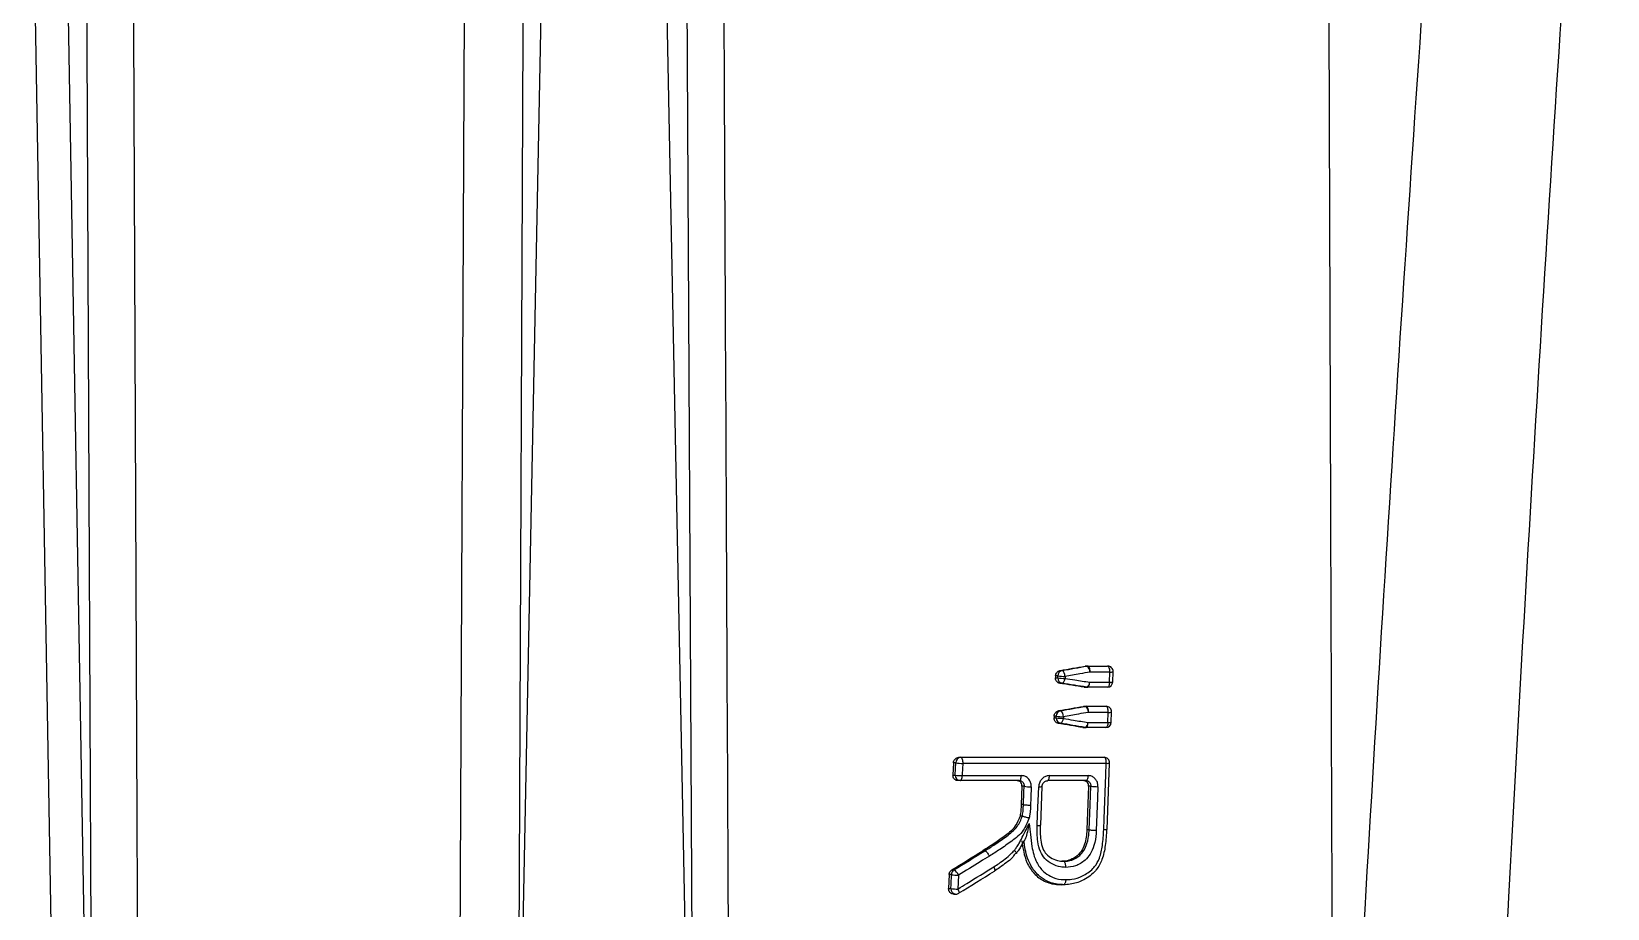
# Model space of a CAD drawing. Extents: x 8 to 113, y 1 to 87.
# Drawn here: x 49.089 to 50.517, y 20.993 to 21.788 of the extents above; entities that cross this region are included whole.
import ezdxf

# ---------------------------------------------------------------- set-up
doc = ezdxf.new("R2010")
doc.units = 0
doc.header["$MEASUREMENT"] = 0
doc.layers.add('OBJECT', color=7, linetype='CONTINUOUS')

msp = doc.modelspace()

# ---------------------------------------------------------------- linework, layer by layer
at = {"layer": 'OBJECT'}
for p, q in [((49.5655, 22.5597), (49.5297, 20.7587)), ((49.6897, 20.5486), (49.65, 22.5583)), ((49.6897, 20.5486), (49.6813, 22.1404)), ((49.0888, 22.0006), (49.12, 20.1754)), ((49.1451, 20.469), (49.1204, 21.9142)), ((50.0171, 21.204), (50.0171, 21.2022)), ((50.0191, 21.204), (50.0171, 21.204)), ((50.0171, 21.2022), (50.0191, 21.2022)), ((50.0212, 21.2089), (50.023, 21.2089)), ((50.0438, 21.2128), (50.0445, 21.2129)), ((50.0456, 21.2128), (50.0438, 21.2128)), ((50.0445, 21.2129), (50.0463, 21.2129)), ((50.0463, 21.2129), (50.0642, 21.2129)), ((50.0662, 21.2074), (50.0483, 21.2074)), ((50.0659, 21.1982), (50.0662, 21.2074)), ((50.0689, 21.1985), (50.0692, 21.2077)), ((50.023, 21.1973), (50.0208, 21.1973)), ((50.0438, 21.1937), (50.0431, 21.1937)), ((50.0431, 21.1937), (50.0453, 21.1937)), ((50.0459, 21.1937), (50.0438, 21.1937)), ((50.0639, 21.1937), (50.0459, 21.1937)), ((50.0479, 21.1982), (50.0659, 21.1982)), ((50.0198, 21.1724), (50.0216, 21.1724)), ((50.0424, 21.1763), (50.0431, 21.1764)), ((50.0442, 21.1763), (50.0424, 21.1763)), ((50.0431, 21.1764), (50.0449, 21.1764)), ((50.0449, 21.1764), (50.0628, 21.1764)), ((50.0157, 21.1675), (50.0157, 21.1659)), ((50.0177, 21.1675), (50.0157, 21.1675)), ((50.0157, 21.1659), (50.0177, 21.1659)), ((50.0215, 21.161), (50.0194, 21.161)), ((50.0424, 21.1571), (50.0417, 21.1572)), ((50.0417, 21.1572), (50.0438, 21.1572)), ((50.0465, 21.1617), (50.0645, 21.1617)), ((50.0648, 21.1709), (50.0468, 21.1709)), ((50.0645, 21.1617), (50.0648, 21.1709)), ((50.0675, 21.1619), (50.0678, 21.1712)), ((50.0445, 21.1571), (50.0424, 21.1571)), ((50.0625, 21.1571), (50.0445, 21.1571)), ((49.9294, 21.1302), (49.9311, 21.1302)), ((49.9311, 21.1302), (50.061, 21.1302)), ((49.9245, 21.1252), (49.924, 21.1141)), ((49.9266, 21.1252), (49.9245, 21.1252)), ((50.063, 21.1247), (49.9329, 21.1247)), ((50.0637, 21.0649), (50.066, 21.125)), ((49.924, 21.1141), (49.9261, 21.1141)), ((49.9307, 21.1091), (49.9286, 21.1091)), ((49.9842, 21.1091), (49.9307, 21.1091)), ((49.9325, 21.1136), (49.9861, 21.1136)), ((49.9865, 21.1041), (49.9859, 21.0874)), ((49.9886, 21.1041), (49.9865, 21.1041)), ((50.0036, 21.0687), (50.0049, 21.1039)), ((50.0447, 21.1091), (50.0096, 21.1091)), ((50.0115, 21.1136), (50.0467, 21.1136)), ((50.047, 21.1041), (50.0454, 21.0644)), ((50.0489, 21.1041), (50.047, 21.1041)), ((49.9879, 21.0874), (49.9859, 21.0874)), ((49.9868, 21.077), (49.9849, 21.077)), ((49.9868, 21.077), (49.9869, 21.077)), ((50.0035, 21.0687), (50.0036, 21.0687)), ((50.0474, 21.0644), (50.0454, 21.0644)), ((50.0474, 21.0644), (50.0474, 21.0644)), ((50.0637, 21.0649), (50.0637, 21.065)), ((49.9529, 21.0455), (49.9511, 21.0455)), ((49.9529, 21.0455), (49.9529, 21.0455)), ((50.0244, 21.036), (50.0244, 21.036)), ((49.9206, 21.0239), (49.9201, 21.0113)), ((49.9227, 21.0239), (49.9206, 21.0239)), ((49.923, 21.0282), (49.9249, 21.0282)), ((49.929, 21.0235), (49.9285, 21.0109)), ((50.0244, 21.0148), (50.0222, 21.0148)), ((49.9201, 21.0113), (49.9222, 21.0113)), ((49.9246, 21.0063), (49.9268, 21.0063))]:
    msp.add_line(p, q, dxfattribs=at)
at = {"layer": 'OBJECT', "flags": 128}
for points in [[(49.4757, 20.5742), (49.4761, 20.6639), (49.4777, 21.0226), (49.481, 21.7389), (49.4825, 22.0665)], [(49.5353, 22.0628), (49.5295, 20.7501), (49.5295, 20.7445)], [(49.1806, 21.9525), (49.181, 21.8628), (49.1825, 21.5041), (49.1864, 20.5742)], [(49.1446, 20.5702), (49.1411, 21.3722), (49.1387, 21.9084)], [(50.0483, 21.2074), (50.0483, 21.2085), (50.0482, 21.2095), (50.048, 21.2104), (50.0478, 21.2113), (50.0475, 21.212), (50.0471, 21.2125), (50.0467, 21.2128), (50.0463, 21.2129)], [(50.0662, 21.2074), (50.0662, 21.2085), (50.0661, 21.2095), (50.066, 21.2104), (50.0657, 21.2113), (50.0654, 21.212), (50.065, 21.2125), (50.0646, 21.2128), (50.0642, 21.2129)], [(50.0459, 21.1937), (50.0463, 21.1938), (50.0466, 21.194), (50.0469, 21.1944), (50.0472, 21.195), (50.0475, 21.1957), (50.0477, 21.1964), (50.0478, 21.1973), (50.0479, 21.1982)], [(50.0659, 21.1982), (50.0658, 21.1973), (50.0657, 21.1964), (50.0655, 21.1957), (50.0652, 21.195), (50.0649, 21.1944), (50.0646, 21.194), (50.0642, 21.1938), (50.0639, 21.1937)], [(50.0468, 21.1709), (50.0468, 21.1719), (50.0468, 21.1729), (50.0466, 21.1739), (50.0463, 21.1747), (50.046, 21.1754), (50.0457, 21.1759), (50.0453, 21.1763), (50.0449, 21.1764)], [(50.0648, 21.1709), (50.0648, 21.1719), (50.0647, 21.1729), (50.0645, 21.1739), (50.0643, 21.1747), (50.064, 21.1754), (50.0636, 21.1759), (50.0632, 21.1763), (50.0628, 21.1764)], [(50.0445, 21.1571), (50.0449, 21.1572), (50.0452, 21.1575), (50.0456, 21.1579), (50.0459, 21.1584), (50.0461, 21.1591), (50.0463, 21.1599), (50.0464, 21.1608), (50.0465, 21.1617)], [(50.0645, 21.1617), (50.0644, 21.1608), (50.0643, 21.1599), (50.0641, 21.1591), (50.0638, 21.1584), (50.0635, 21.1579), (50.0632, 21.1575), (50.0628, 21.1572), (50.0625, 21.1571)], [(49.9311, 21.1302), (49.9315, 21.1301), (49.9319, 21.1298), (49.9322, 21.1293), (49.9324, 21.1286), (49.9327, 21.1277), (49.9328, 21.1268), (49.9329, 21.1258), (49.9329, 21.1247)], [(50.063, 21.1247), (50.063, 21.1258), (50.0629, 21.1268), (50.0628, 21.1277), (50.0625, 21.1286), (50.0622, 21.1293), (50.0619, 21.1298), (50.0615, 21.1301), (50.061, 21.1302)], [(49.9261, 21.1141), (49.9264, 21.1201), (49.9266, 21.1252)], [(49.9329, 21.1247), (49.9325, 21.1148), (49.9325, 21.1136)], [(50.0607, 21.0647), (50.0611, 21.0746), (50.0626, 21.1144), (50.063, 21.1247)], [(49.9307, 21.1091), (49.931, 21.1091), (49.9313, 21.1094), (49.9316, 21.1098), (49.9319, 21.1104), (49.9321, 21.111), (49.9323, 21.1118), (49.9324, 21.1127), (49.9325, 21.1136)], [(49.9842, 21.1091), (49.9846, 21.1091), (49.9849, 21.1094), (49.9852, 21.1098), (49.9855, 21.1104), (49.9857, 21.111), (49.9859, 21.1118), (49.986, 21.1127), (49.9861, 21.1136)], [(49.9879, 21.0874), (49.9884, 21.0987), (49.9886, 21.1041)], [(49.995, 21.1036), (49.9946, 21.0936), (49.9944, 21.0869)], [(50.0004, 21.0684), (50.0008, 21.0783), (50.0018, 21.1036)], [(50.0096, 21.1091), (50.0099, 21.1091), (50.0103, 21.1094), (50.0106, 21.1098), (50.0109, 21.1104), (50.0111, 21.111), (50.0113, 21.1118), (50.0114, 21.1127), (50.0115, 21.1136)], [(50.0447, 21.1091), (50.0451, 21.1091), (50.0454, 21.1094), (50.0458, 21.1098), (50.046, 21.1104), (50.0463, 21.111), (50.0465, 21.1118), (50.0466, 21.1127), (50.0467, 21.1136)], [(50.0474, 21.0644), (50.0483, 21.0872), (50.0489, 21.1041)], [(50.0555, 21.1036), (50.0551, 21.0936), (50.054, 21.0639)], [(49.9222, 21.0113), (49.9223, 21.0151), (49.9227, 21.0239)], [(49.9285, 21.0109), (49.9289, 21.0101), (49.9292, 21.0093), (49.9294, 21.0086), (49.9296, 21.008), (49.9296, 21.0076), (49.9295, 21.0072), (49.9294, 21.0071)]]:
    msp.add_lwpolyline(points, dxfattribs=at)
at = {"layer": 'OBJECT'}
for centre, radius, start, end in [((50.024, 21.2041), 0.00489, 102.2443, 181.8508), ((50.0251, 21.2407), 0.0372, 260.7644, 270.7969), ((50.025, 21.2389), 0.0372, 260.7643, 270.7969), ((50.0239, 21.202), 0.00488, 178.095, 258.7304), ((50.0195, 21.2039), 0.00611, 356.4559, 55.5076), ((50.0206, 21.2016), 0.00501, 299.1671, 1.1196), ((50.0463, 21.2087), 0.00417, 89.969, 100.0962), ((50.0422, 21.2078), 0.00604, 356.3186, 56.3625), ((50.0642, 21.2079), 0.005, 357.7948, 90), ((50.067, 21.2148), 0.00737, 263.5983, 287.2964), ((50.0429, 21.1981), 0.00497, 298.3953, 1.0843), ((50.0459, 21.198), 0.00432, 261.132, 269.9127), ((50.0639, 21.1987), 0.005, 270, 357.7948), ((50.0667, 21.2055), 0.00736, 263.5809, 287.3134), ((50.0226, 21.1677), 0.00489, 102.0786, 181.8452), ((50.0181, 21.1674), 0.00609, 356.2574, 55.4505), ((50.0449, 21.1722), 0.00414, 89.947, 99.939), ((50.0408, 21.1713), 0.00602, 356.1088, 56.318), ((50.0628, 21.1714), 0.005, 357.7948, 90), ((50.0237, 21.2041), 0.0371, 260.7487, 270.8124), ((50.0236, 21.2027), 0.0372, 260.7643, 270.7969), ((50.0226, 21.1658), 0.00489, 178.1339, 258.1272), ((50.0191, 21.1654), 0.00505, 298.8695, 0.444), ((50.0415, 21.1616), 0.00501, 298.0656, 0.4458), ((50.0445, 21.1614), 0.00423, 260.3532, 269.948), ((50.0625, 21.1621), 0.005, 270, 357.7948), ((50.0653, 21.169), 0.00736, 263.5809, 287.3134), ((50.0656, 21.1782), 0.00736, 263.5798, 287.3148), ((49.9314, 21.1254), 0.0048, 92.5969, 182.3837), ((50.061, 21.1252), 0.005, 357.7948, 90), ((49.9325, 21.1611), 0.0364, 260.6607, 270.6551), ((50.0639, 21.1321), 0.00736, 263.5796, 287.3148), ((49.932, 21.1502), 0.0366, 260.7, 270.6368), ((49.9309, 21.1139), 0.0048, 177.6168, 267.4025), ((49.9945, 21.1406), 0.0371, 260.7497, 270.7456), ((50.0027, 21.1111), 0.00758, 263.3696, 287.3028), ((50.0549, 21.1411), 0.0375, 260.7994, 270.8429), ((49.9278, 21.024), 0.0051, 123.9163, 180.8317), ((49.9286, 21.0602), 0.0368, 260.7139, 270.6007), ((49.9196, 21.0196), 0.0102, 22.339, 58.356), ((49.9281, 21.0474), 0.0366, 260.6986, 270.637), ((49.927, 21.0111), 0.0048, 177.6148, 267.4046), ((49.9268, 21.0113), 0.005, 270, 301.7216)]:
    msp.add_arc(centre, radius, start, end, dxfattribs=at)
for centre, major_axis, ratio, start_param, end_param in [((49.0451, 21.2236), (2.6509, 0.3952), 0.063376, 5.079992, 5.089177), ((49.0445, 21.2235), (2.6554, 0.3959), 0.063376, 5.080325, 5.089494), ((48.9732, 21.1954), (2.6483, -0.3541), 0.057118, 1.162583, 1.171758), ((48.9725, 21.1956), (2.6537, -0.3548), 0.057118, 1.162293, 1.171449), ((49.0443, 21.1868), (2.6474, 0.3871), 0.062209, 5.080628, 5.089822), ((49.0437, 21.1867), (2.6518, 0.3877), 0.062209, 5.080956, 5.090134), ((48.9709, 21.1594), (2.6448, -0.379), 0.061039, 1.162722, 1.171918), ((48.9701, 21.1596), (2.6502, -0.3798), 0.061039, 1.162412, 1.171589), ((49.1452, 21.2042), (2.6349, 1.4893), 0.180526, 4.908785, 4.919875), ((49.1431, 21.2028), (2.6392, 1.4917), 0.180526, 4.909841, 4.920912), ((49.1487, 21.1834), (2.6379, 1.5023), 0.181182, 4.908265, 4.921098)]:
    msp.add_ellipse(centre, major_axis=major_axis, ratio=ratio, start_param=start_param, end_param=end_param, dxfattribs=at)
for points, knots in [([(50.2694, 20.4867), (50.2685, 20.7631), (50.2664, 21.4202), (50.2641, 22.0774), (50.2628, 22.4583)], [0, 0, 0, 0, 0.420546, 1, 1, 1, 1]), ([(50.2694, 20.4867), (50.2796, 20.6725), (50.2993, 21.0344), (50.3333, 21.5768), (50.3659, 22.046), (50.3891, 22.338), (50.3981, 22.4512)], [0, 0, 0, 0, 0.285843, 0.557027, 0.828259, 1, 1, 1, 1]), ([(50.5173, 22.3857), (50.5094, 22.2803), (50.4878, 21.9963), (50.4576, 21.5352), (50.4208, 20.9009), (50.4002, 20.4495), (50.3877, 20.1735)], [0, 0, 0, 0, 0.141609, 0.381809, 0.622074, 1, 1, 1, 1]), ([(49.7146, 22.1447), (49.7149, 22.1), (49.7174, 21.5694), (49.7199, 21.0388), (49.7223, 20.5529)], [0, 0, 0, 0, 0.084293, 1, 1, 1, 1]), ([(50.0171, 21.204), (50.0172, 21.2045), (50.0173, 21.2057), (50.0182, 21.2072), (50.0194, 21.2083), (50.0205, 21.2088), (50.0211, 21.2089), (50.0212, 21.2089)], [0, 0, 0, 0, 0.240674, 0.481304, 0.721686, 0.961125, 1, 1, 1, 1]), ([(50.0208, 21.1973), (50.0203, 21.1974), (50.0193, 21.1977), (50.0181, 21.1987), (50.0173, 21.2001), (50.017, 21.2014), (50.0171, 21.2021), (50.0171, 21.2022)], [0, 0, 0, 0, 0.235084, 0.470172, 0.705634, 0.942138, 1, 1, 1, 1]), ([(50.0191, 21.2022), (50.0191, 21.2026), (50.0191, 21.2032), (50.0191, 21.2038), (50.0191, 21.204)], [0, 0, 0, 0, 0.74798, 1, 1, 1, 1]), ([(50.0483, 21.2074), (50.0452, 21.2069), (50.0377, 21.2056), (50.0301, 21.2043), (50.0256, 21.2035)], [0, 0, 0, 0, 0.404674, 1, 1, 1, 1]), ([(50.0256, 21.2035), (50.0256, 21.2033), (50.0256, 21.2028), (50.0256, 21.2022), (50.0256, 21.2017)], [0, 0, 0, 0, 0.251989, 1, 1, 1, 1]), ([(50.0256, 21.2017), (50.0286, 21.2013), (50.036, 21.2001), (50.0435, 21.1989), (50.0479, 21.1982)], [0, 0, 0, 0, 0.406526, 1, 1, 1, 1]), ([(50.0157, 21.1675), (50.0158, 21.1681), (50.0159, 21.1692), (50.0168, 21.1707), (50.018, 21.1718), (50.0191, 21.1723), (50.0197, 21.1724), (50.0198, 21.1724)], [0, 0, 0, 0, 0.240159, 0.480272, 0.720138, 0.959063, 1, 1, 1, 1]), ([(50.0194, 21.161), (50.0189, 21.1611), (50.0179, 21.1614), (50.0167, 21.1625), (50.0159, 21.1639), (50.0156, 21.1651), (50.0157, 21.1658), (50.0157, 21.1659)], [0, 0, 0, 0, 0.236827, 0.47358, 0.710916, 0.949071, 1, 1, 1, 1]), ([(50.0177, 21.1659), (50.0177, 21.1663), (50.0177, 21.1669), (50.0177, 21.1674), (50.0177, 21.1675)], [0, 0, 0, 0, 0.793895, 1, 1, 1, 1]), ([(50.0468, 21.1709), (50.0438, 21.1704), (50.0363, 21.1691), (50.0287, 21.1678), (50.0242, 21.167)], [0, 0, 0, 0, 0.40499, 1, 1, 1, 1]), ([(50.0242, 21.167), (50.0242, 21.1669), (50.0242, 21.1664), (50.0242, 21.1659), (50.0242, 21.1655)], [0, 0, 0, 0, 0.206098, 1, 1, 1, 1]), ([(50.0242, 21.1655), (50.0272, 21.1649), (50.0346, 21.1637), (50.0421, 21.1624), (50.0465, 21.1617)], [0, 0, 0, 0, 0.40548, 1, 1, 1, 1]), ([(49.9245, 21.1252), (49.9246, 21.1258), (49.9247, 21.1269), (49.9256, 21.1284), (49.9268, 21.1295), (49.9282, 21.1301), (49.929, 21.1302), (49.9294, 21.1302)], [0, 0, 0, 0, 0.215868, 0.431934, 0.648259, 0.864156, 1, 1, 1, 1]), ([(49.9286, 21.1091), (49.928, 21.1091), (49.927, 21.1092), (49.9256, 21.1101), (49.9246, 21.1113), (49.9241, 21.1127), (49.9241, 21.1137), (49.924, 21.1141)], [0, 0, 0, 0, 0.213472, 0.426937, 0.640104, 0.853563, 1, 1, 1, 1]), ([(49.9865, 21.1041), (49.9865, 21.1046), (49.9865, 21.1058), (49.9857, 21.1073), (49.9846, 21.1084), (49.9833, 21.109), (49.9824, 21.109), (49.9821, 21.1091)], [0, 0, 0, 0, 0.21558, 0.431159, 0.645981, 0.859735, 1, 1, 1, 1]), ([(49.9842, 21.1091), (49.9848, 21.109), (49.9858, 21.1089), (49.9872, 21.108), (49.9881, 21.1068), (49.9886, 21.1054), (49.9886, 21.1044), (49.9886, 21.1041)], [0, 0, 0, 0, 0.2123197, 0.4246879, 0.637713, 0.8527539, 1, 1, 1, 1]), ([(49.995, 21.1036), (49.995, 21.1043), (49.9949, 21.1062), (49.9939, 21.109), (49.9919, 21.1116), (49.9892, 21.1133), (49.9871, 21.1135), (49.9861, 21.1136)], [0, 0, 0, 0, 0.145989, 0.359867, 0.573175, 0.786535, 1, 1, 1, 1]), ([(50.0115, 21.1136), (50.0108, 21.1135), (50.0091, 21.1134), (50.0064, 21.1122), (50.004, 21.11), (50.0022, 21.107), (50.0019, 21.1047), (50.0018, 21.1036)], [0, 0, 0, 0, 0.136924, 0.352217, 0.568162, 0.784121, 1, 1, 1, 1]), ([(50.005, 21.1039), (50.005, 21.1041), (50.005, 21.105), (50.0055, 21.1064), (50.0066, 21.1078), (50.0079, 21.1087), (50.009, 21.1091), (50.0095, 21.109), (50.0096, 21.109)], [0, 0, 0, 0, 0.094771, 0.305478, 0.515028, 0.728089, 0.955208, 1, 1, 1, 1]), ([(50.047, 21.1041), (50.0469, 21.1046), (50.0469, 21.1058), (50.0461, 21.1073), (50.045, 21.1084), (50.0437, 21.109), (50.0429, 21.109), (50.0426, 21.1091)], [0, 0, 0, 0, 0.215879, 0.431801, 0.647132, 0.861503, 1, 1, 1, 1]), ([(50.0447, 21.1091), (50.0452, 21.109), (50.0463, 21.1089), (50.0476, 21.108), (50.0485, 21.1068), (50.049, 21.1054), (50.049, 21.1044), (50.0489, 21.1041)], [0, 0, 0, 0, 0.211996, 0.42452, 0.638235, 0.854001, 1, 1, 1, 1]), ([(50.0555, 21.1036), (50.0555, 21.1043), (50.0554, 21.1062), (50.0544, 21.109), (50.0524, 21.1115), (50.0498, 21.1133), (50.0477, 21.1135), (50.0467, 21.1136)], [0, 0, 0, 0, 0.1448805, 0.3593565, 0.5730577, 0.7864686, 1, 1, 1, 1]), ([(49.9859, 21.0874), (49.9858, 21.0857), (49.9857, 21.0831), (49.9854, 21.0796), (49.985, 21.0778), (49.9849, 21.077)], [0, 0, 0, 0, 0.49832, 0.748703, 1, 1, 1, 1]), ([(49.9869, 21.077), (49.9869, 21.077), (49.9869, 21.0771), (49.9871, 21.078), (49.9874, 21.0799), (49.9877, 21.0826), (49.9878, 21.0851), (49.9879, 21.0867), (49.9879, 21.0874), (49.9879, 21.0874)], [0, 0, 0, 0, 0.000227, 0.032685, 0.274454, 0.541306, 0.798306, 0.999777, 1, 1, 1, 1]), ([(49.9879, 21.0874), (49.9882, 21.0873), (49.9888, 21.0872), (49.9901, 21.0871), (49.9915, 21.087), (49.9929, 21.0869), (49.9938, 21.0869), (49.9944, 21.0869)], [0, 0, 0, 0, 0.218824, 0.437714, 0.656544, 0.761438, 1, 1, 1, 1]), ([(49.9944, 21.0869), (49.9943, 21.0862), (49.9943, 21.0845), (49.9941, 21.0818), (49.9938, 21.0789), (49.9934, 21.0767), (49.9932, 21.0755), (49.9931, 21.0753)], [0, 0, 0, 0, 0.185973, 0.434628, 0.68816, 0.942051, 1, 1, 1, 1]), ([(49.9849, 21.077), (49.9836, 21.0738), (49.9808, 21.0667), (49.9716, 21.0591), (49.9616, 21.0521), (49.9546, 21.0477), (49.9511, 21.0455)], [0, 0, 0, 0, 0.205972, 0.470215, 0.73477, 1, 1, 1, 1]), ([(49.9529, 21.0455), (49.9561, 21.0475), (49.9628, 21.0517), (49.9729, 21.0586), (49.9823, 21.0663), (49.9858, 21.0736), (49.9868, 21.077), (49.9868, 21.077)], [0, 0, 0, 0, 0.240104, 0.51168, 0.783812, 0.999949, 1, 1, 1, 1]), ([(49.9931, 21.0753), (49.9916, 21.0714), (49.9882, 21.0628), (49.9776, 21.0543), (49.9671, 21.0471), (49.9603, 21.0427), (49.9571, 21.0407)], [0, 0, 0, 0, 0.23792, 0.518761, 0.775591, 1, 1, 1, 1]), ([(49.9869, 21.077), (49.9871, 21.0769), (49.9876, 21.0768), (49.989, 21.0764), (49.9905, 21.076), (49.9919, 21.0756), (49.9928, 21.0754), (49.9931, 21.0753), (49.9931, 21.0753)], [0, 0, 0, 0, 0.2157396, 0.4315002, 0.6474918, 0.8639146, 0.9682776, 1, 1, 1, 1]), ([(49.9869, 21.077), (49.9869, 21.077), (49.9869, 21.077), (49.9869, 21.077), (49.9869, 21.077)], [0, 0, 0, 0, 0.329872, 1, 1, 1, 1]), ([(49.9796, 21.0459), (49.9802, 21.0465), (49.9815, 21.0482), (49.9833, 21.0511), (49.9852, 21.0544), (49.9874, 21.0589), (49.9901, 21.0642), (49.9921, 21.0683), (49.9931, 21.0701)], [0, 0, 0, 0, 0.093356, 0.233665, 0.36903, 0.504214, 0.774602, 1, 1, 1, 1]), ([(49.9931, 21.0701), (49.9931, 21.0701), (49.9926, 21.0676), (49.9917, 21.063), (49.9903, 21.058), (49.9893, 21.0555), (49.9888, 21.0548), (49.9886, 21.0547), (49.9885, 21.0546)], [0, 0, 0, 0, 0.006631, 0.435674, 0.797991, 0.906659, 0.960823, 1, 1, 1, 1]), ([(49.9931, 21.0701), (49.9935, 21.0669), (49.9943, 21.06), (49.9955, 21.048), (49.9986, 21.0359), (50.0053, 21.0269), (50.0131, 21.0216), (50.0202, 21.0195), (50.0249, 21.0194), (50.0263, 21.0194)], [0, 0, 0, 0, 0.1407688, 0.2966523, 0.513329, 0.668025, 0.7829626, 0.9389059, 1, 1, 1, 1]), ([(50.0263, 21.0305), (50.0247, 21.0306), (50.0204, 21.0308), (50.0137, 21.0332), (50.0073, 21.038), (50.0028, 21.0452), (50.0002, 21.0554), (50.0004, 21.0635), (50.0004, 21.0684)], [0, 0, 0, 0, 0.094277, 0.257613, 0.418881, 0.556583, 0.733079, 1, 1, 1, 1]), ([(50.0004, 21.0684), (50.0007, 21.0684), (50.001, 21.0684), (50.0019, 21.0684), (50.0028, 21.0685), (50.0035, 21.0686), (50.0035, 21.0687), (50.0035, 21.0687)], [0, 0, 0, 0, 0.121348, 0.209917, 0.494541, 0.779066, 1, 1, 1, 1]), ([(50.0032, 21.0689), (50.0032, 21.0689), (50.003, 21.0645), (50.003, 21.057), (50.005, 21.048), (50.0086, 21.0421), (50.0139, 21.0382), (50.0194, 21.0363), (50.0231, 21.036), (50.0244, 21.036), (50.0244, 21.036)], [0, 0, 0, 0, 0.000052, 0.292571, 0.466891, 0.595267, 0.74813, 0.907611, 0.999947, 1, 1, 1, 1]), ([(50.0454, 21.0644), (50.0451, 21.06), (50.0445, 21.0532), (50.0406, 21.0447), (50.0354, 21.0396), (50.0292, 21.0365), (50.0248, 21.0361), (50.0226, 21.036)], [0, 0, 0, 0, 0.309635, 0.485675, 0.662765, 0.830735, 1, 1, 1, 1]), ([(50.0633, 21.0651), (50.063, 21.0602), (50.0625, 21.0509), (50.0599, 21.0382), (50.0557, 21.0303), (50.0498, 21.0236), (50.042, 21.0182), (50.0322, 21.0152), (50.0263, 21.0148), (50.0244, 21.0148), (50.0244, 21.0148)], [0, 0, 0, 0, 0.202307, 0.377704, 0.5215, 0.558385, 0.748207, 0.911959, 0.999967, 1, 1, 1, 1]), ([(50.0244, 21.036), (50.0244, 21.036), (50.0267, 21.036), (50.0321, 21.0367), (50.0384, 21.0404), (50.0431, 21.0458), (50.0461, 21.0529), (50.0472, 21.0594), (50.0474, 21.0635), (50.0474, 21.0644), (50.0474, 21.0644)], [0, 0, 0, 0, 0.000059, 0.188484, 0.396896, 0.535321, 0.702078, 0.94174, 0.999944, 1, 1, 1, 1]), ([(50.0263, 21.0194), (50.0281, 21.0194), (50.0332, 21.0196), (50.0419, 21.0224), (50.0488, 21.027), (50.0539, 21.0327), (50.0576, 21.0396), (50.0599, 21.0512), (50.0604, 21.0599), (50.0607, 21.0647)], [0, 0, 0, 0, 0.088862, 0.250741, 0.434423, 0.470323, 0.604179, 0.782276, 1, 1, 1, 1]), ([(50.054, 21.0639), (50.0539, 21.063), (50.0537, 21.0584), (50.0525, 21.051), (50.0489, 21.0426), (50.0432, 21.036), (50.0355, 21.0313), (50.0293, 21.0308), (50.0263, 21.0305)], [0, 0, 0, 0, 0.05188, 0.278967, 0.448591, 0.594248, 0.809634, 1, 1, 1, 1]), ([(50.054, 21.0639), (50.0537, 21.0639), (50.0528, 21.0639), (50.0513, 21.0639), (50.0496, 21.064), (50.0482, 21.0642), (50.0477, 21.0643), (50.0474, 21.0644)], [0, 0, 0, 0, 0.121879, 0.353914, 0.569277, 0.784669, 1, 1, 1, 1]), ([(50.0607, 21.0647), (50.061, 21.0647), (50.0619, 21.0647), (50.0629, 21.0647), (50.0636, 21.0648), (50.0637, 21.0649), (50.0637, 21.0649)], [0, 0, 0, 0, 0.175349, 0.48285, 0.773639, 1, 1, 1, 1]), ([(49.9529, 21.0455), (49.9531, 21.0454), (49.9536, 21.0453), (49.9545, 21.0445), (49.9554, 21.0433), (49.9562, 21.0422), (49.9567, 21.0414), (49.9569, 21.041), (49.9571, 21.0407)], [0, 0, 0, 0, 0.2067457, 0.4136127, 0.6204287, 0.8273046, 0.894329, 1, 1, 1, 1]), ([(49.961, 21.031), (49.9626, 21.032), (49.9661, 21.0342), (49.9715, 21.0382), (49.9761, 21.0421), (49.9787, 21.0449), (49.9796, 21.0459)], [0, 0, 0, 0, 0.242552, 0.524524, 0.833959, 1, 1, 1, 1]), ([(49.9812, 21.043), (49.9812, 21.043), (49.9801, 21.043), (49.9774, 21.038), (49.9725, 21.035), (49.9669, 21.0305), (49.9632, 21.0282), (49.9616, 21.0272), (49.9616, 21.0272)], [0, 0, 0, 0, 0.000032, 0.168769, 0.482429, 0.763802, 0.999911, 1, 1, 1, 1]), ([(49.9796, 21.0459), (49.9797, 21.0458), (49.9799, 21.0456), (49.9804, 21.045), (49.9811, 21.0442), (49.9815, 21.0434), (49.9816, 21.043), (49.9813, 21.043), (49.9812, 21.043)], [0, 0, 0, 0, 0.046279, 0.117981, 0.338608, 0.559078, 0.779522, 1, 1, 1, 1]), ([(49.9884, 21.0546), (49.9884, 21.0546), (49.9881, 21.0539), (49.9871, 21.0521), (49.9854, 21.0489), (49.9835, 21.0458), (49.982, 21.044), (49.9815, 21.0434)], [0, 0, 0, 0, 0.000194, 0.168584, 0.478653, 0.806704, 1, 1, 1, 1]), ([(49.9864, 21.0546), (49.9874, 21.0478), (49.9891, 21.037), (49.9971, 21.0245), (50.0066, 21.0175), (50.0155, 21.015), (50.0208, 21.0149), (50.0222, 21.0148)], [0, 0, 0, 0, 0.328621, 0.527324, 0.726687, 0.924609, 1, 1, 1, 1]), ([(50.0244, 21.0148), (50.0229, 21.0149), (50.0175, 21.015), (50.0094, 21.0174), (50.0004, 21.0236), (49.9928, 21.0338), (49.9896, 21.0452), (49.9887, 21.0527), (49.9885, 21.0546), (49.9885, 21.0546)], [0, 0, 0, 0, 0.077344, 0.280763, 0.430982, 0.635388, 0.906854, 0.999961, 1, 1, 1, 1]), ([(49.9885, 21.0546), (49.9885, 21.0546), (49.9885, 21.0546), (49.9885, 21.0546), (49.9885, 21.0546)], [0, 0, 0, 0, 0.641784, 1, 1, 1, 1]), ([(49.9285, 21.0109), (49.9312, 21.0125), (49.9421, 21.0192), (49.9529, 21.026), (49.961, 21.031)], [0, 0, 0, 0, 0.252636, 1, 1, 1, 1]), ([(49.9571, 21.0407), (49.9543, 21.039), (49.945, 21.0333), (49.9356, 21.0275), (49.929, 21.0235)], [0, 0, 0, 0, 0.292942, 1, 1, 1, 1]), ([(49.961, 21.031), (49.9612, 21.0306), (49.9615, 21.0299), (49.9619, 21.0289), (49.9621, 21.0279), (49.962, 21.0272), (49.9617, 21.0272), (49.9616, 21.0272)], [0, 0, 0, 0, 0.157079, 0.330172, 0.553344, 0.776673, 1, 1, 1, 1]), ([(50.0263, 21.0305), (50.0263, 21.0306), (50.0263, 21.0311), (50.0263, 21.0322), (50.0261, 21.0337), (50.0256, 21.035), (50.025, 21.0358), (50.0246, 21.0359), (50.0244, 21.036)], [0, 0, 0, 0, 0.042073, 0.190829, 0.393236, 0.595499, 0.797783, 1, 1, 1, 1]), ([(49.9206, 21.0239), (49.9206, 21.0245), (49.9208, 21.0256), (49.9217, 21.0272), (49.9226, 21.0279), (49.923, 21.0282)], [0, 0, 0, 0, 0.326877, 0.653629, 1, 1, 1, 1]), ([(50.0263, 21.0194), (50.0263, 21.0192), (50.0263, 21.019), (50.0262, 21.0183), (50.026, 21.0171), (50.0256, 21.0159), (50.025, 21.015), (50.0246, 21.0149), (50.0244, 21.0148)], [0, 0, 0, 0, 0.0516084, 0.0853437, 0.3140961, 0.542779, 0.7714106, 1, 1, 1, 1]), ([(49.9246, 21.0064), (49.9244, 21.0064), (49.9236, 21.0063), (49.9224, 21.0068), (49.9212, 21.0078), (49.9203, 21.0092), (49.9201, 21.0105), (49.9201, 21.0112), (49.9201, 21.0113)], [0, 0, 0, 0, 0.088415, 0.302726, 0.516054, 0.729334, 0.943188, 1, 1, 1, 1])]:
    msp.add_open_spline(points, degree=3, knots=knots, dxfattribs=at)

doc.saveas('drawing.dxf')
